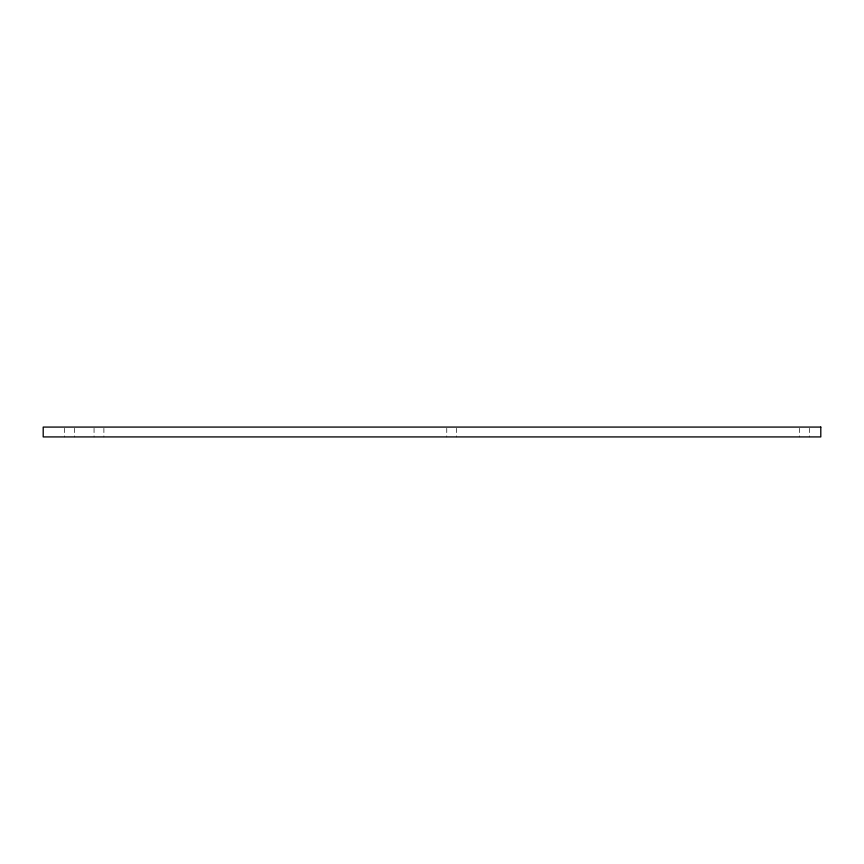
<?xml version="1.0" encoding="UTF-8"?>
<svg xmlns="http://www.w3.org/2000/svg" width="864" height="864" viewBox="0 0 864 864"><rect width="100%" height="100%" fill="white"/><g stroke="black" fill="none" stroke-linecap="round" stroke-linejoin="round"><path stroke-width="0.65" stroke-dasharray="4.32 3.24" d="M809.32 428.306L809.32 436.925M799.47 428.306L799.47 436.925M456.602 428.306L456.602 436.925M446.764 428.306L446.764 436.925M103.896 428.306L103.896 436.925M94.057 428.306L94.057 436.925M74.369 428.306L74.369 436.925M64.53 428.306L64.53 436.925"/><path stroke-width="1.3" d="M820.8 427.075L43.2 427.075L43.2 436.925L820.8 436.925L820.8 427.075"/></g></svg>
